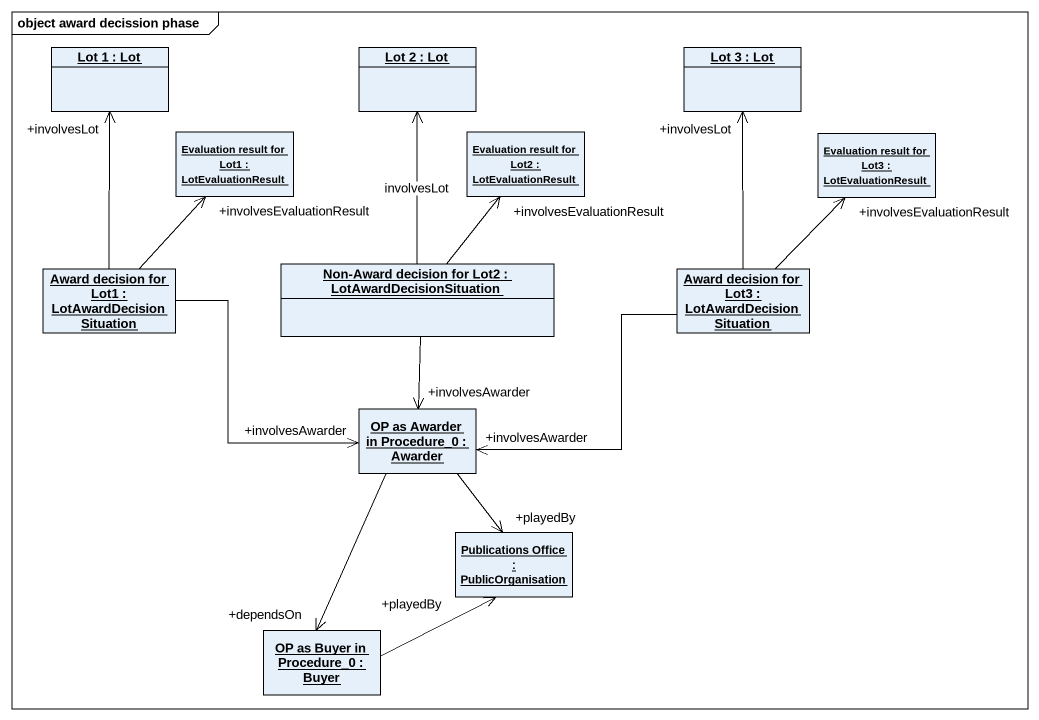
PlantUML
@startuml
mainframe object award decission phase
hide circle
hide empty members
object "Lot 1 : Lot" as Lot_1
object "Lot 2 : Lot" as Lot_2
object "Lot 3 : Lot" as Lot_3
object "Evaluation result for Lot1 : LotEvaluationResult" as Evaluation_result_for_Lot1
object "Evaluation result for Lot2 : LotEvaluationResult" as Evaluation_result_for_Lot2
object "Evaluation result for Lot3 : LotEvaluationResult" as Evaluation_result_for_Lot3
object "Award decision for Lot1 : LotAwardDecisionSituation" as Award_decision_for_Lot1
object "Non-Award decision for Lot2 : LotAwardDecisionSituation" as Non_Award_decision_for_Lot2
object "Award decision for Lot3 : LotAwardDecisionSituation" as Award_decision_for_Lot3
object "OP as Awarder in Procedure_0 : Awarder" as OP_as_Awarder_in_Procedure_0
object "Publications Office : PublicOrganisation" as Publications_Office
object "OP as Buyer in Procedure_0 : Buyer" as OP_as_Buyer_in_Procedure_0
Award_decision_for_Lot1 -up-> "+involvesLot" Lot_1
Award_decision_for_Lot1 -up-> "+involvesEvaluationResult" Evaluation_result_for_Lot1
Award_decision_for_Lot1 -right-> "+involvesAwarder" OP_as_Awarder_in_Procedure_0
Non_Award_decision_for_Lot2 -up-> Lot_2 : involvesLot
Non_Award_decision_for_Lot2 -up-> "+involvesEvaluationResult" Evaluation_result_for_Lot2
Non_Award_decision_for_Lot2 --> "+involvesAwarder" OP_as_Awarder_in_Procedure_0
Award_decision_for_Lot3 -up-> "+involvesLot" Lot_3
Award_decision_for_Lot3 -up-> "+involvesEvaluationResult" Evaluation_result_for_Lot3
Award_decision_for_Lot3 -left-> "+involvesAwarder" OP_as_Awarder_in_Procedure_0
OP_as_Awarder_in_Procedure_0 --> "+playedBy" Publications_Office
OP_as_Awarder_in_Procedure_0 --> "+dependsOn" OP_as_Buyer_in_Procedure_0
OP_as_Buyer_in_Procedure_0 -right-> "+playedBy" Publications_Office
@enduml
